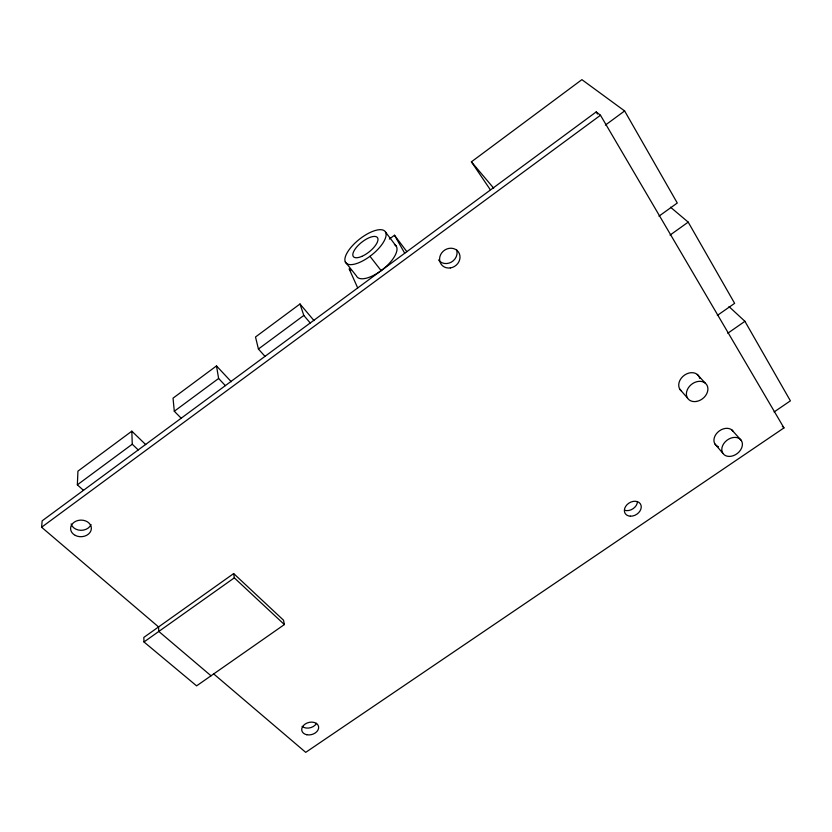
<?xml version="1.0" encoding="UTF-8"?>
<svg xmlns="http://www.w3.org/2000/svg" width="832" height="832" viewBox="0 0 832 832"><rect width="100%" height="100%" fill="white"/><g stroke="black" fill="none" stroke-linecap="round" stroke-linejoin="round"><path stroke-width="1.25" d="M83.481 490.339L77.355 484.827L77.938 471.141L131.83 431.174L145.725 444.61M211.026 675.792L158.818 631.446L158.569 626.933L41.6 527.238L42.141 520.842L596.211 111.914L600.486 115.242L783.962 427.908L305.718 752.346L213.47 673.733M490.214 189.613L471.401 161.834L581.89 79.654L624.624 110.947L677.279 203.018L658.965 216.164M231.275 381.742L216.497 365.924L173.035 398.164L174.294 411.258L181.199 418.215M314.07 320.642L299.988 303.992L255.507 336.991L258.419 349.024L265.002 356.366M389.324 239.086L394.493 235.248L406.879 251.701M174.294 411.258L218.618 378.466L216.497 365.924M258.419 349.024L303.815 315.442L299.988 303.992M77.355 484.827L132.257 444.226L131.83 431.174M41.6 527.238L600.486 115.242M605.405 125.081L624.624 110.947M670.072 235.082L688.199 222.134L734.635 303.337L717.33 315.432M233.678 573.57L143.811 637.426L143.988 641.971L196.602 685.859L284.378 624.562L283.514 620.204L233.678 573.57L234.312 577.855L284.378 624.562M143.988 641.971L234.312 577.855M727.792 333.237L744.921 321.318L790.4 400.847L774.093 411.965M670.498 207.189L688.199 222.134M728.998 306.592L744.921 321.318M132.257 444.226L138.216 449.935M782.34 426.254L783.962 427.908M218.618 378.466L225.358 385.622M697.268 374.431L705.214 383.094M731.848 429.915L741.416 440.617A11.253 8.403 -36.8 0 1 731.286 456.238A11.253 8.403 -36.8 0 1 723.601 443.851A11.253 8.403 -36.8 0 1 741.416 440.617M679.89 389.314L687.575 398.133M714.979 444.049L722.831 453.263M303.815 315.442L310.232 322.982M471.401 161.834L493.709 188.209M345.29 261.934L356.45 275.954A24.918 10.213 -38.5 0 0 383.76 268.601A24.918 10.213 -38.5 0 0 394.399 244.577M350.782 270.899L349.159 268.871L357.708 287.945M369.97 256.298L381.139 270.65M385.518 232.055A25.137 9.984 -38.5 0 1 359.705 262.361A25.137 9.984 -38.5 0 1 351.229 247.062A25.137 9.984 -38.5 0 1 385.518 232.055L396.386 246.407M596.211 111.914L597.47 114.057M394.493 235.248L404.716 253.24M718.453 446.722A11.107 8.351 -37 0 1 717.434 432.546A11.107 8.351 -37 0 1 733.304 431.548M681.47 391.05A11.534 8.986 -38.5 0 1 684.528 375.097A11.534 8.986 -38.5 0 1 699.733 378.394M91.01 524.545A10.306 8.268 -1.2 0 1 80.704 530.317A10.306 8.268 -1.2 0 1 71.136 523.921M456.581 249.735A10.504 9.464 -36.9 0 1 451.37 262.111A10.504 9.464 -36.9 0 1 438.495 259.969M637.458 501.623A8.913 6.791 -31.8 0 1 624.728 510.297M316.555 723.289A8.559 6.209 -14.9 0 1 302.099 726.357M696.488 401.44A11.69 9.048 -38.3 0 0 706.784 384.862A11.69 9.048 -38.3 0 0 688.189 388.086A11.69 9.048 -38.3 0 0 696.488 401.44M361.795 256.391A15.33 6.084 -38.5 0 0 377.634 237.91A15.33 6.084 -38.5 0 0 356.772 246.948A15.33 6.084 -38.5 0 0 361.795 256.391M75.317 535.423A10.39 8.299 -1.4 0 0 91.354 528.757A10.39 8.299 -1.4 0 0 76.274 521.05A10.39 8.299 -1.4 0 0 75.317 535.423M630.375 516.194A8.986 6.812 -31.7 0 0 641.025 505.294A8.986 6.812 -31.7 0 0 627.026 504.681A8.986 6.812 -31.7 0 0 630.375 516.194M450.341 267.925A10.598 9.526 -36.6 0 0 458.37 251.898A10.598 9.526 -36.6 0 0 440.69 254.561A10.598 9.526 -36.6 0 0 450.341 267.925M306.821 734.739A8.622 6.219 -15 0 0 318.614 726.762A8.622 6.219 -15 0 0 305.136 724.069A8.622 6.219 -15 0 0 306.821 734.739"/></g></svg>
